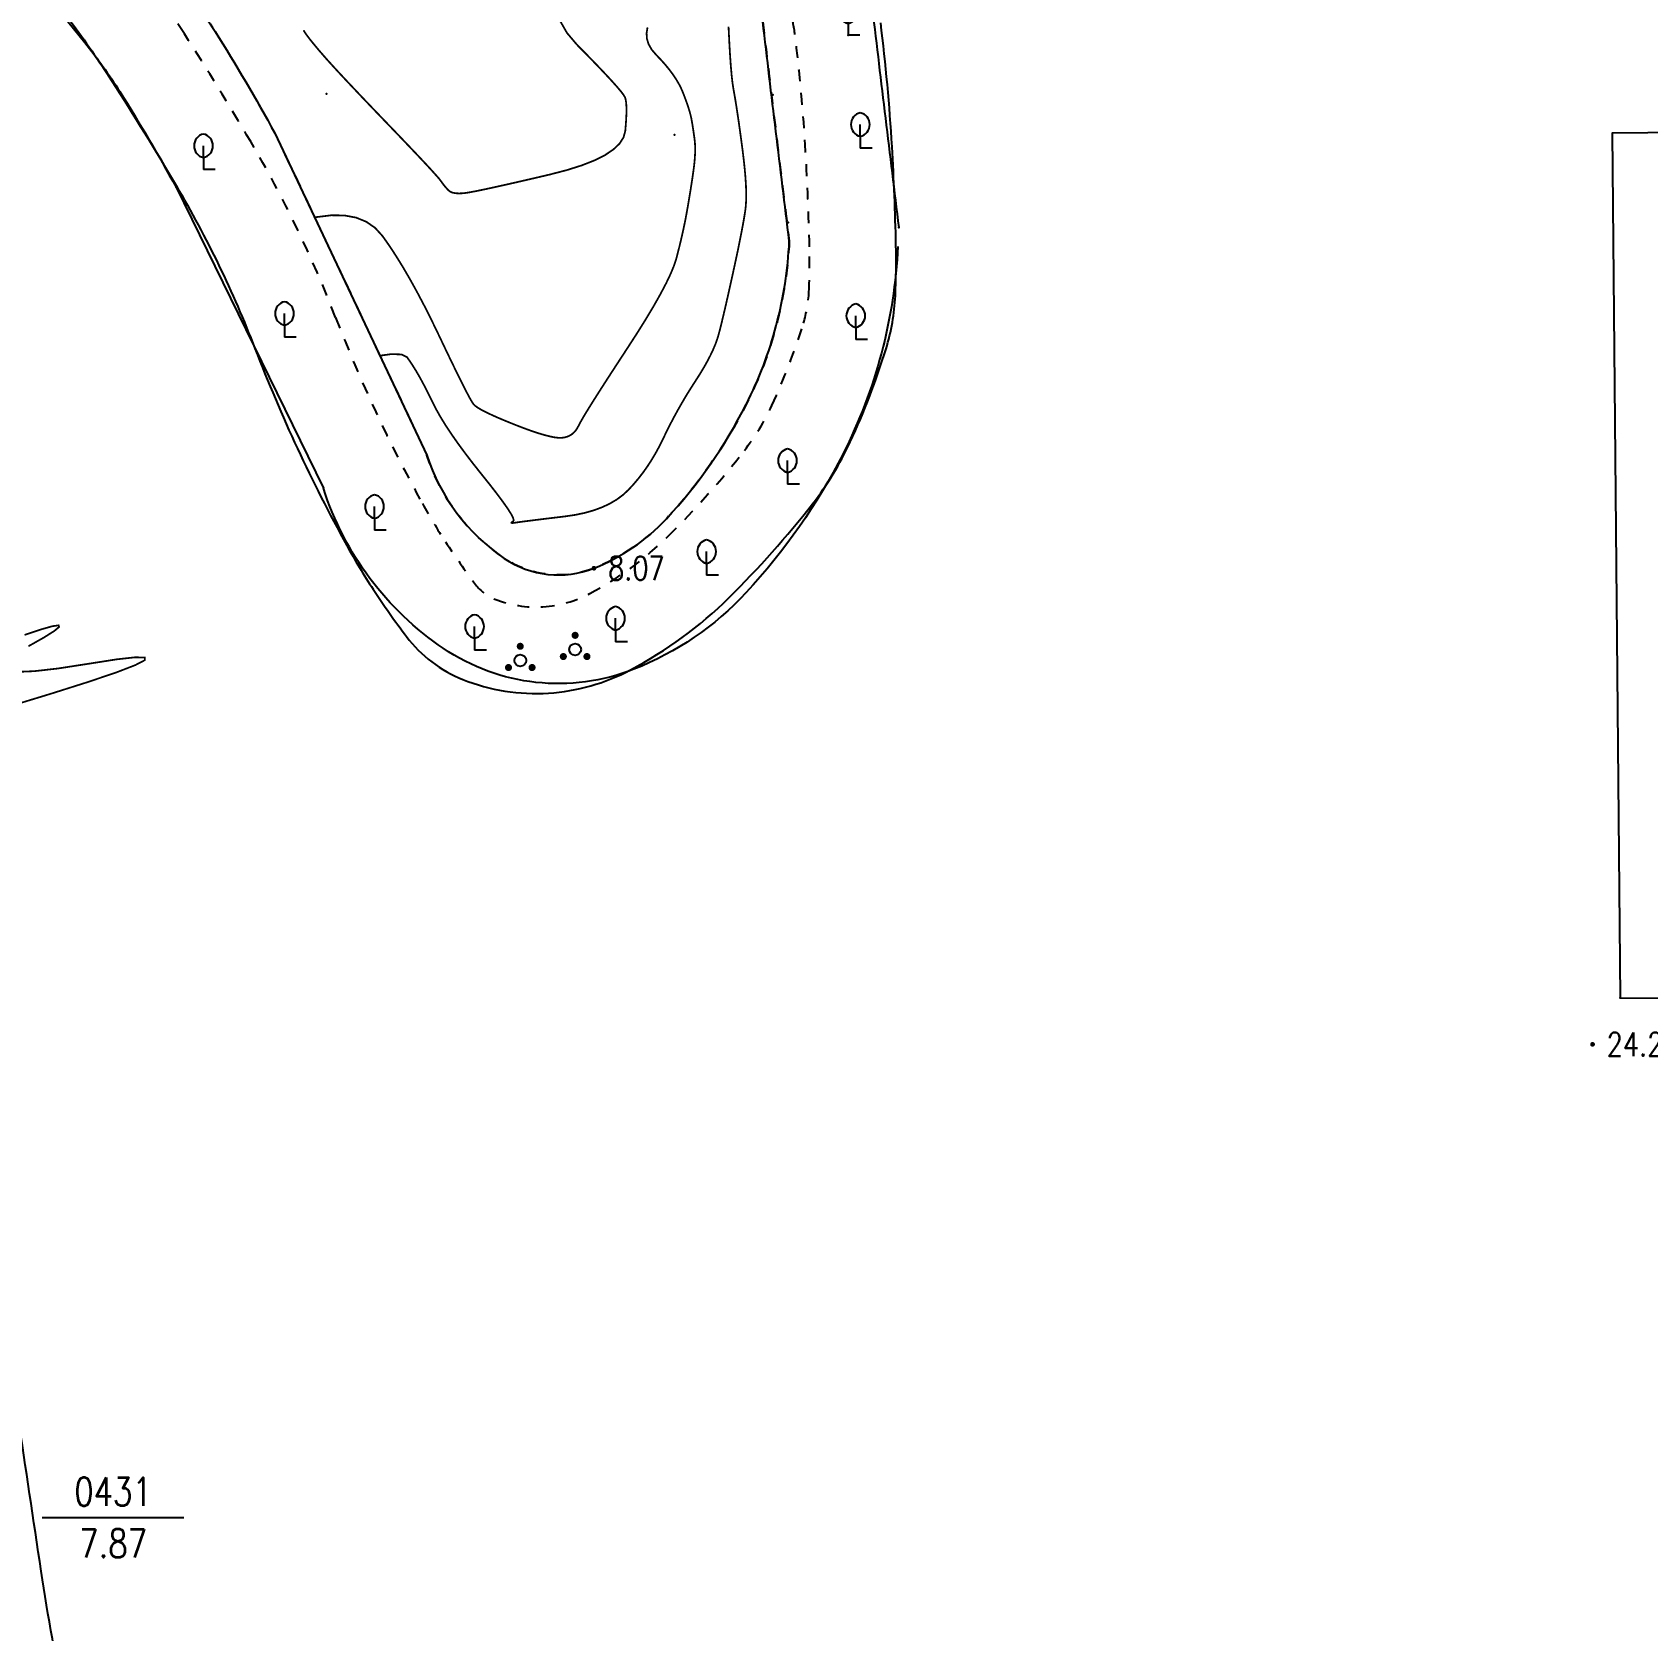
# Model space of a CAD drawing. Extents: x 940 to 2162, y 608 to 1562.
# Drawn here: x 1339.5 to 1408, y 795.9 to 863.6 of the extents above; entities that cross this region are included whole.
import ezdxf
from ezdxf.enums import TextEntityAlignment as Align

# ---------------------------------------------------------------- set-up
doc = ezdxf.new("R2010")
doc.units = 0
doc.header["$LTSCALE"] = 0.5
doc.header["$PDSIZE"] = 0.2
doc.linetypes.add('X6', pattern=[2, 1, -1])
doc.layers.get('0').update_dxf_attribs({"linetype": 'CONTINUOUS'})
for name, color, linetype in [('DGX', 2, 'CONTINUOUS'), ('DLSS', 4, 'CONTINUOUS'), ('GCD', 1, 'CONTINUOUS'), ('JMD', 6, 'CONTINUOUS'), ('KZD', 1, 'CONTINUOUS'), ('SXSS', 5, 'CONTINUOUS'), ('ZBTZ', 3, 'CONTINUOUS'), ('ZDH', 1, 'CONTINUOUS')]:
    doc.layers.add(name, color=color, linetype=linetype)
doc.styles.add('HZ', font='rs.shx', dxfattribs={"width": 0.8, "bigfont": 'hztxt.shx'})
doc.linetypes.add('1161', pattern='A,0,[149,AAA.SHX,S=0.15,R=0,X=0,Y=0],-1.6', length=1.6)

# ---------------------------------------------------------------- blocks, each defined once
blk = doc.blocks.new('gc143')
for p, q in [((0, 1), (0, 2)), ((0, 1), (0, 0)), ((1, 0), (0, 0))]:
    blk.add_line(p, q)
for centre, start, end in [((0.225, 2), 102.68038, 257.31962), ((-0.225, 2), 282.68038, 77.31962)]:
    blk.add_arc(centre, 1.025, start, end)
blk = doc.blocks.new('gc254')
at = {"const_width": 0.3}
for points in [[(-0.15, 1.2, 1), (0.15, 1.2, 1)], [(-1.15, -0.6, 1), (-0.85, -0.6, 1)], [(0.85, -0.6, 1), (1.15, -0.6, 1)]]:
    blk.add_lwpolyline(points, format="xyb", close=True, dxfattribs=at)
blk.add_circle((0, 0), 0.5)
blk = doc.blocks.new('GC200')
at = {"linetype": 'Continuous', "const_width": 0.2, "flags": 128}
blk.add_lwpolyline([(-0.1, 0, 1), (0.1, 0, 1)], format="xyb", close=True, dxfattribs=at)

msp = doc.modelspace()

# ---------------------------------------------------------------- linework, layer by layer
at = {"linetype": 'Continuous'}
msp.add_point((1406.803, 822.702), dxfattribs=at)
msp.add_point((1406.803, 822.702), dxfattribs=at)
at = {"layer": 'DGX', "linetype": 'Continuous', "const_width": 0.075}
for points, elevation in [([(1361.849, 864.129), (1362.14, 863.62), (1362.558, 863.126), (1363.012, 862.665), (1363.409, 862.256), (1363.749, 861.898), (1364.033, 861.592), (1364.26, 861.338), (1364.431, 861.135), (1364.545, 860.984), (1364.602, 860.884), (1364.628, 860.797), (1364.646, 860.684), (1364.658, 860.545), (1364.663, 860.381), (1364.661, 860.191), (1364.651, 859.975), (1364.635, 859.733), (1364.612, 859.465), (1364.539, 859.191), (1364.371, 858.929), (1364.11, 858.679), (1363.756, 858.441), (1363.307, 858.215), (1362.764, 858.002), (1362.128, 857.801), (1361.398, 857.612), (1360.662, 857.44), (1360.007, 857.289), (1359.434, 857.159), (1358.943, 857.051), (1358.533, 856.963), (1358.205, 856.897), (1357.959, 856.852), (1357.794, 856.828), (1357.675, 856.818), (1357.567, 856.815), (1357.469, 856.818), (1357.381, 856.828), (1357.304, 856.844), (1357.237, 856.866), (1357.18, 856.895), (1357.134, 856.931), (1357.092, 856.971), (1357.05, 857.015), (1357.007, 857.063), (1356.964, 857.114), (1356.92, 857.168), (1356.875, 857.226), (1356.83, 857.288), (1356.784, 857.353), (1356.708, 857.45), (1356.571, 857.606), (1356.375, 857.823), (1356.119, 858.1), (1355.802, 858.437), (1355.425, 858.834), (1354.989, 859.291), (1354.492, 859.808), (1353.989, 860.332), (1353.532, 860.81), (1353.122, 861.243), (1352.758, 861.629), (1352.441, 861.969), (1352.171, 862.263), (1351.947, 862.511), (1351.77, 862.713), (1351.623, 862.884), (1351.491, 863.041), (1351.374, 863.183), (1351.271, 863.31), (1351.183, 863.423), (1351.11, 863.521), (1351.051, 863.604), (1351.007, 863.672), (1350.971, 863.733)], 9.5), ([(1365.555, 863.854), (1365.515, 863.609), (1365.53, 863.372), (1365.602, 863.141), (1365.73, 862.916), (1365.914, 862.699), (1366.118, 862.486), (1366.304, 862.277), (1366.473, 862.072), (1366.624, 861.87), (1366.758, 861.672), (1366.874, 861.478), (1366.973, 861.287), (1367.054, 861.1), (1367.123, 860.92), (1367.185, 860.752), (1367.241, 860.596), (1367.289, 860.451), (1367.331, 860.318), (1367.365, 860.196), (1367.393, 860.086), (1367.414, 859.988), (1367.431, 859.893), (1367.449, 859.793), (1367.466, 859.689), (1367.483, 859.581), (1367.5, 859.468), (1367.517, 859.35), (1367.534, 859.229), (1367.551, 859.102), (1367.565, 858.969), (1367.573, 858.826), (1367.576, 858.674), (1367.572, 858.512), (1367.563, 858.342), (1367.549, 858.161), (1367.528, 857.972), (1367.502, 857.773), (1367.473, 857.568), (1367.442, 857.36), (1367.409, 857.149), (1367.376, 856.935), (1367.34, 856.718), (1367.304, 856.499), (1367.266, 856.277), (1367.226, 856.052), (1367.184, 855.822), (1367.138, 855.588), (1367.088, 855.347), (1367.034, 855.101), (1366.976, 854.85), (1366.915, 854.593), (1366.849, 854.331), (1366.78, 854.063), (1366.684, 853.766), (1366.541, 853.417), (1366.35, 853.015), (1366.111, 852.56), (1365.825, 852.053), (1365.491, 851.493), (1365.108, 850.881), (1364.678, 850.216), (1364.249, 849.56), (1363.87, 848.976), (1363.54, 848.463), (1363.26, 848.022), (1363.029, 847.652), (1362.848, 847.353), (1362.717, 847.125), (1362.635, 846.969), (1362.574, 846.856), (1362.505, 846.756), (1362.427, 846.67), (1362.341, 846.598), (1362.247, 846.541), (1362.145, 846.497), (1362.034, 846.467), (1361.915, 846.451), (1361.775, 846.452), (1361.604, 846.473), (1361.401, 846.514), (1361.165, 846.575), (1360.897, 846.656), (1360.598, 846.757), (1360.266, 846.878), (1359.902, 847.019), (1359.542, 847.165), (1359.224, 847.299), (1358.947, 847.423), (1358.711, 847.535), (1358.516, 847.636), (1358.362, 847.727), (1358.25, 847.806), (1358.179, 847.874), (1358.111, 847.975), (1358.01, 848.151), (1357.877, 848.403), (1357.709, 848.731), (1357.509, 849.135), (1357.275, 849.614), (1357.008, 850.169), (1356.708, 850.8), (1356.393, 851.45), (1356.083, 852.066), (1355.777, 852.645), (1355.476, 853.189), (1355.179, 853.698), (1354.887, 854.171), (1354.599, 854.609), (1354.316, 855.011), (1354.004, 855.354), (1353.632, 855.613), (1353.2, 855.788), (1352.706, 855.88), (1352.152, 855.888), (1351.538, 855.813), (1351.444, 855.791)], 9), ([(1368.991, 863.88), (1369.022, 863.247), (1369.054, 862.69), (1369.088, 862.21), (1369.124, 861.807), (1369.161, 861.48), (1369.2, 861.23), (1369.241, 861.005), (1369.284, 860.751), (1369.329, 860.469), (1369.376, 860.159), (1369.426, 859.821), (1369.477, 859.455), (1369.531, 859.061), (1369.587, 858.638), (1369.638, 858.217), (1369.679, 857.826), (1369.71, 857.465), (1369.73, 857.134), (1369.739, 856.833), (1369.738, 856.562), (1369.726, 856.322), (1369.703, 856.111), (1369.671, 855.899), (1369.63, 855.655), (1369.579, 855.377), (1369.52, 855.067), (1369.451, 854.724), (1369.374, 854.347), (1369.287, 853.939), (1369.191, 853.497), (1369.094, 853.055), (1369.002, 852.644), (1368.917, 852.266), (1368.837, 851.919), (1368.763, 851.604), (1368.695, 851.321), (1368.632, 851.07), (1368.576, 850.851), (1368.513, 850.642), (1368.434, 850.422), (1368.336, 850.19), (1368.222, 849.948), (1368.09, 849.694), (1367.941, 849.428), (1367.774, 849.152), (1367.59, 848.864), (1367.4, 848.569), (1367.215, 848.271), (1367.036, 847.97), (1366.862, 847.666), (1366.694, 847.36), (1366.531, 847.05), (1366.373, 846.737), (1366.221, 846.422), (1366.067, 846.11), (1365.904, 845.81), (1365.733, 845.521), (1365.553, 845.243), (1365.364, 844.976), (1365.166, 844.721), (1364.96, 844.477), (1364.745, 844.244), (1364.511, 844.027), (1364.248, 843.833), (1363.954, 843.659), (1363.631, 843.508), (1363.279, 843.377), (1362.896, 843.269), (1362.484, 843.182), (1362.042, 843.117), (1361.61, 843.065), (1361.226, 843.019), (1360.891, 842.978), (1360.605, 842.942), (1360.367, 842.912), (1360.178, 842.887), (1360.037, 842.867), (1359.945, 842.853), (1359.885, 842.844), (1359.839, 842.839), (1359.807, 842.839), (1359.789, 842.844), (1359.786, 842.854), (1359.797, 842.868), (1359.822, 842.886), (1359.862, 842.91), (1359.882, 842.963), (1359.848, 843.073), (1359.761, 843.238), (1359.62, 843.459), (1359.425, 843.736), (1359.177, 844.069), (1358.876, 844.458), (1358.52, 844.903), (1358.153, 845.365), (1357.817, 845.805), (1357.51, 846.223), (1357.233, 846.62), (1356.986, 846.994), (1356.77, 847.347), (1356.583, 847.678), (1356.427, 847.988), (1356.286, 848.278), (1356.148, 848.552), (1356.011, 848.811), (1355.877, 849.054), (1355.745, 849.281), (1355.614, 849.492), (1355.486, 849.688), (1355.359, 849.867), (1355.13, 849.986), (1354.692, 850.001), (1354.21, 849.934)], 8.5)]:
    msp.add_lwpolyline(points, dxfattribs=dict(at, elevation=elevation))
at = {"layer": 'DGX', "linetype": 'Continuous', "const_width": 0.075, "flags": 128}
for points in [[(1339.307, 837.614), (1339.968, 837.988), (1340.4, 838.26), (1340.604, 838.43), (1340.581, 838.498), (1340.329, 838.465), (1339.85, 838.33), (1339.142, 838.093)], [(1338.528, 835.072), (1340.223, 835.589), (1341.83, 836.097), (1343.035, 836.505), (1343.838, 836.814), (1344.24, 837.024), (1344.24, 837.134), (1343.839, 837.145), (1343.036, 837.056), (1341.831, 836.867), (1340.562, 836.671), (1339.566, 836.557), (1338.842, 836.526)]]:
    msp.add_lwpolyline(points, dxfattribs=at)
at = {"layer": 'DLSS', "linetype": 'X6'}
for points in [[(1368.949, 902.217, -0.003874), (1369.127, 900.636, -0.026584), (1369.306, 897.171, -0.000782), (1369.284, 890.636, -0.003582), (1369.267, 889.274, -0.020508), (1368.869, 882.664, 0.046402), (1368.835, 878.697, 0.005831), (1368.865, 878.383, 0.000159), (1369.681, 870.852, 0.002172), (1370.445, 864.094, 0.001571), (1371.567, 854.788, 0.001571)], [(1337.304, 791.906, -0.016269), (1336.217, 797.847, -0.000047), (1335.237, 804.412, -0.000121), (1334.856, 806.965, -0.000007), (1333.963, 812.968, -0.000007), (1333.071, 818.963, -0.001307), (1332.463, 823.128, 0.000982), (1331.662, 828.632, 0.015736), (1330.74, 833.762, 0.019923), (1329.752, 837.646, 0.008348), (1328.721, 840.915, 0.007306), (1327.414, 844.643, 0.002568), (1326.225, 847.835, -0.002271), (1324.851, 851.515, -0.00439), (1323.437, 855.463, -0.003089), (1321.526, 861.059, -0.023169), (1321.201, 862.204, -0.008194), (1320.665, 864.67, -0.124006)], [(1344.051, 866.283, -0.016935), (1345.917, 863.582, -0.009838), (1348.728, 859.011, -0.040764), (1352.328, 851.56, 0.033953), (1356.013, 843.661, 0.018974), (1356.987, 842.044, 0.016695), (1358.264, 840.232, 0.137165), (1359.08, 839.61, 0.111259), (1361.12, 839.287, 0.105748), (1363.115, 839.851, 0.073256), (1366.43, 842.28, 0.032607), (1369.661, 845.912, 0.056925), (1370.824, 847.817, 0.033742), (1372.166, 851.312, 0.063113), (1372.399, 852.641, 0.017393), (1372.423, 854.555, 0.009063), (1372.26, 858.581, 0.016273), (1371.802, 863.597, 0.048218), (1371.567, 864.649, 0.048218)]]:
    msp.add_lwpolyline(points, format="xyb", dxfattribs=at)
at = {"layer": 'DLSS', "linetype": 'X6', "flags": 128}
for points in [[(1319.598, 863.445, -0.077672), (1319.176, 867.141, -0.089807), (1319.974, 870.7, -0.089946), (1322.608, 874.728, -0.118766), (1326.471, 877.237, -0.102595), (1331.41, 877.907, -0.141061), (1335.992, 876.236, -0.020708), (1338.015, 874.629, -0.026382), (1339.616, 873.089, -0.013245), (1341.446, 871.028, -0.005397), (1345.414, 866.207, -0.028768), (1347.217, 863.684, -0.015584), (1349.754, 859.369, -0.015584)], [(1371.567, 854.788, -0.052663), (1371.017, 851.218, -0.053027), (1369.739, 847.866, -0.069822), (1366.354, 843.018, -0.111916), (1363.284, 840.922, -0.247764), (1359.482, 841.341, -0.167735), (1356.2, 845.721)]]:
    msp.add_lwpolyline(points, format="xyb", dxfattribs=at)
msp.add_lwpolyline([(1349.754, 859.369), (1356.2, 845.721)], dxfattribs=at)
at = {"layer": 'JMD', "linetype": 'Continuous', "flags": 128}
msp.add_lwpolyline([(1406.803, 822.702), (1442.13, 822.397), (1458.801, 822.564), (1468.933, 822.653), (1474.464, 822.726), (1491.514, 822.95), (1491.162, 860.167), (1406.456, 859.366)], close=True, dxfattribs=at)
at = {"layer": 'KZD', "linetype": 'Continuous'}
msp.add_line((1339.894, 800.669), (1345.894, 800.669), dxfattribs=at)
at = {"layer": 'SXSS', "linetype": 'Continuous', "flags": 128}
for points in [[(1340.937, 978.65, -0.003148), (1346.319, 968.844, -0.008475), (1348.233, 965.156, -0.004872), (1366.424, 927.69, -0.025191), (1369.503, 920.241, -0.019421), (1371.72, 913.141, -0.026398), (1372.867, 907.789, -0.013436), (1373.752, 901.091, -0.023082), (1373.982, 897.163, -0.004281), (1373.995, 893.528, -0.003582), (1373.943, 889.184, -0.020508), (1373.521, 882.191, 0.046402), (1373.495, 879.09, 0.005831), (1373.515, 878.885, 0.000159), (1374.33, 871.357, 0.002172), (1375.089, 864.639, 0.001571), (1376.208, 855.363)], [(1372.867, 907.789, -0.015666), (1373.778, 901.124, -0.026584), (1373.982, 897.163, -0.000782), (1373.96, 890.613, -0.003582), (1373.943, 889.184, -0.020508), (1373.521, 882.191, 0.046402), (1373.495, 879.09, 0.005831), (1373.515, 878.885, 0.000159), (1374.33, 871.357, 0.002172), (1375.089, 864.639, 0.001571), (1376.208, 855.363)], [(1324.204, 864.713, -0.077672), (1323.95, 866.943, -0.089807), (1324.375, 868.841, -0.089946), (1326.076, 871.442, -0.118766), (1328.062, 872.732, -0.102595), (1331.078, 873.142, -0.141061), (1333.177, 872.376, -0.020708), (1334.89, 871.015, -0.026382), (1336.129, 869.824, -0.013245), (1337.79, 867.952, -0.005397), (1341.693, 863.211, -0.028768), (1343.176, 861.135, -0.015584), (1345.563, 857.077)], [(1376.17, 854.569, -0.052663), (1375.472, 850.042, -0.053027), (1373.847, 845.779, -0.069822), (1369.729, 839.88, -0.111916), (1364.976, 836.636, -0.247764), (1356.897, 837.525, -0.167735), (1351.812, 844.312, -0.167735)]]:
    msp.add_lwpolyline(points, format="xyb", dxfattribs=at)
at = {"layer": 'SXSS', "linetype": 'Continuous'}
for points in [[(1340.889, 792.683, -0.016269), (1339.845, 798.389, -0.000047), (1338.864, 804.953, -0.000121), (1338.484, 807.505, -0.000007), (1337.591, 813.508, -0.000007), (1336.699, 819.503, -0.001307), (1336.093, 823.649, 0.000982), (1335.291, 829.167, 0.015736), (1334.328, 834.524, 0.019923), (1333.268, 838.691, 0.008348), (1332.199, 842.077, 0.007306), (1330.858, 845.906, 0.002568), (1329.655, 849.133, -0.002271), (1328.293, 852.782, -0.00439), (1326.9, 856.67, -0.003089), (1325.004, 862.223, -0.023169), (1324.772, 863.041, -0.008194), (1324.262, 865.389, -0.124006)], [(1341.106, 864.096, -0.016935), (1342.831, 861.6, -0.009838), (1345.566, 857.152, -0.040764), (1348.907, 850.238, 0.033953), (1352.802, 841.888, 0.018974), (1353.92, 840.033, 0.016695), (1355.337, 838.021, 0.137165), (1357.725, 836.202, 0.111259), (1361.357, 835.627, 0.105748), (1364.829, 836.608, 0.073256), (1369.006, 839.669, 0.032607), (1372.554, 843.658, 0.056925), (1374.151, 846.274, 0.033742), (1375.671, 850.23, 0.063113), (1376.063, 852.468, 0.017393), (1376.09, 854.637, 0.009063), (1375.922, 858.796, 0.016273), (1375.442, 864.049, 0.048218)]]:
    msp.add_lwpolyline(points, format="xyb", dxfattribs=at)
at = {"layer": 'SXSS', "linetype": 'Continuous', "elevation": 10.489, "flags": 128}
msp.add_lwpolyline([(1345.563, 857.077), (1351.812, 844.312)], dxfattribs=at)
at = {"layer": 'ZBTZ', "linetype": '1161', "flags": 128}
msp.add_lwpolyline([(1330.74, 833.762), (1327.56, 840.768), (1319.707, 863.134), (1319.598, 863.445, -0.077672), (1319.176, 867.141, -0.089807), (1319.974, 870.7, -0.089946), (1322.608, 874.728, -0.118766), (1326.471, 877.237, -0.102595), (1331.41, 877.907, -0.141061), (1335.992, 876.236, -0.020708), (1338.015, 874.629, -0.026382), (1339.616, 873.089, -0.013245), (1341.446, 871.028, -0.005397), (1345.414, 866.207, -0.028768), (1347.217, 863.684, -0.015584), (1349.754, 859.369), (1356.2, 845.721, 0.167735), (1359.482, 841.341, 0.247764), (1363.284, 840.922, 0.111916), (1366.354, 843.018, 0.069822), (1369.739, 847.866, 0.053027), (1371.017, 851.218, 0.052663), (1371.567, 854.788, -0.001571), (1370.445, 864.094, -0.002172), (1369.681, 870.852, -0.000159), (1368.865, 878.383, -0.005831), (1368.835, 878.697, -0.046402), (1368.869, 882.664, 0.020508), (1369.267, 889.274, 0.003582), (1369.284, 890.636, 0.000782), (1369.306, 897.171, 0.026584), (1369.127, 900.636, 0.003874), (1368.949, 902.217), (1368.093, 906.685, 0.009169), (1365.623, 916.544, 0.037036), (1365.013, 918.279, 0.007585), (1357.022, 935.837, 0.004872), (1343.846, 962.973, 0.008475), (1342.009, 966.513, 0.003614), (1335.854, 977.703), (1329.948, 984.969, 0.013099), (1326.606, 988.431, 0.028527), (1325.252, 989.619, 0.014737), (1320.307, 993.25, 0.008963), (1311.673, 998.981, 0.047867), (1307.452, 1001.138, 0.027113), (1298.54, 1004.116), (1269.742, 1011.439, -0.020512), (1261.532, 1014.034, -0.033977), (1256.413, 1016.291, -0.005961), (1247.965, 1020.851, -0.018837), (1245.102, 1022.585, -0.027926), (1242.305, 1024.659, -0.006734), (1232.843, 1032.749, -0.04167), (1227.657, 1038.133, -0.025832), (1220.986, 1047.25), (1219.164, 1049.83), (1198.288, 1046.029), (1190.582, 1046.64), (1190.582, 1044.115), (1180.434, 1044.141), (1180.52, 1046.834), (1175.967, 1046.977), (1177.339, 952.841), (1172.053, 952.633), (1170.186, 899.769), (1161.268, 883.069), (1145.898, 871.231), (1125.512, 864.649), (1099.71, 863.887), (1069.546, 881.138), (1074.012, 867.156), (1077.612, 862.785), (1080.531, 860.039), (1081.322, 863.46), (1088.163, 863.46), (1082.903, 845.379), (1085.515, 845.893), (1090.005, 847.604), (1092.212, 841.814), (1092.782, 840.069), (1087.738, 838.245), (1087.788, 838.75, -0.027206), (1090.093, 834.638, -0.063866), (1090.967, 832.077, -0.009428), (1091.978, 826.602, -0.010278), (1092.709, 821.525, -0.011914), (1094.112, 807.365, -0.024093), (1094.307, 800.086, -0.017627), (1093.75, 790.285, -0.007981), (1091.46, 769.142), (1090.266, 759.756, -0.034067), (1095.724, 760.461, -0.049637), (1102.31, 760.204, -0.002641), (1103.782, 759.992, -0.005392), (1104.566, 759.866, -0.072064), (1109.903, 758.132, -0.111845), (1113.518, 755.204, -0.124873), (1115.369, 751.047, -0.065747), (1115.6, 745.122, -0.036581), (1114.485, 738.437, 0.034334), (1113.46, 732.463, 0.017331), (1112.757, 721.915, 0.023383), (1112.871, 714.245, 0.035855), (1113.623, 708.636, 0.020701), (1116.171, 698.504, 0.037395), (1121.194, 685.258, 0.042521), (1127.336, 674.588, 0.023131), (1130.841, 670.01, 0.0207), (1135.246, 665.198, 0.04717), (1140.59, 660.751, 0.045763), (1146.889, 657.242, 0.082528), (1154.184, 655.363, 0.066536), (1164.053, 655.811, 0.030894), (1170.375, 657.359, 0.043452), (1174.349, 658.987, 0.053054), (1181.795, 663.882, 0.087346), (1184.777, 667.358, 0.006859), (1185.162, 668.03, -0.00631), (1185.689, 668.951, -0.030276), (1189.361, 674.398, -0.021081), (1195.179, 681.366, -0.093388), (1204.127, 688.121, -0.130561), (1213.006, 689.928, -0.010639), (1220.792, 689.303, 0.006428), (1233.29, 688.193, 0.002335), (1242.048, 687.569, 0.003845), (1247.331, 687.259, 0.198568), (1251.993, 688.913, 0.144016), (1256.476, 696.199, 0.089715), (1257.029, 702.564, -0.069383), (1257.544, 713.69, -0.036422), (1260.85, 726.238, -0.155986), (1264.056, 730.545, -0.201176), (1270.425, 731.999, -0.180181), (1276.131, 728.662, -0.023263), (1278.275, 725.774, -0.025036), (1280.027, 722.865, -0.024343), (1284.36, 713.736, 0.019447), (1289.34, 702.974, 0.019178), (1295.661, 691.692, 0.062456), (1297.592, 689.274, 0.049333), (1298.871, 688.252, 0.035102), (1301.354, 686.88, 0.031434), (1304.797, 685.537, 0.071847), (1305.499, 685.42, 0.023809), (1306.045, 685.434, 0.017093), (1307.054, 685.543, 0.043665), (1310.87, 686.431, 0.036297), (1315.467, 688.312, 0.015778), (1318.218, 689.79, 0.010859), (1322.259, 692.244, 0.021309), (1324.617, 693.893, 0.012897), (1324.725, 693.98, 0.037347), (1324.729, 698.732, 0.016633), (1324.405, 701.739, 0.020292), (1323.978, 704.074, 0.118409), (1320.61, 710.916, -0.070031), (1311.692, 725.357, -0.022972), (1306.681, 738.373, -0.0249), (1303.212, 750.825, -0.055447), (1301.993, 761.741, -0.043106), (1303.164, 775.36, -0.084624), (1307.367, 787.214, -0.274119), (1314.059, 791.099, -0.174301), (1319.049, 789.254, -0.08134), (1323.489, 784.08, -0.158868), (1326.899, 769.631, 0.115392), (1329.098, 754.723, 0.02739), (1333.464, 745.227, 0.044069), (1336.764, 740.122, 0.11721), (1341.453, 736.364, 0.097181), (1349.101, 734.424, 0.13611), (1353.055, 735.291, 0.054193), (1355.838, 737.173), (1357.4, 741.046), (1359.601, 743.988), (1358.961, 747.74, 0.012312), (1357.65, 750.599, 0.027255), (1356.292, 753.032, 0.002451), (1353.397, 757.564, -0.003279), (1351.199, 761.018, -0.001211), (1348.636, 765.126, -0.001537), (1346.63, 768.381, -0.018479), (1344.35, 772.434, -0.013579), (1341.682, 777.983, -0.01746), (1340.066, 781.958, -0.019016), (1338.839, 785.749, -0.01542), (1337.304, 791.906, -0.016269), (1336.217, 797.847, -0.000047), (1335.237, 804.412, -0.000121), (1334.856, 806.965, -0.000007), (1333.963, 812.968, -0.000007), (1333.071, 818.963, -0.001307), (1332.463, 823.128, 0.000982), (1331.662, 828.632, 0.015736), (1330.74, 833.762)], format="xyb", close=True, dxfattribs=at)
at = {"layer": 'ZDH', "linetype": 'Continuous'}
for p in [(1341.693, 863.211, 8.077), (1341.693, 863.211, 8.077), (1374.064, 863.521, 8.358), (1374.064, 863.521, 8.358), (1351.945, 861.034, 9.374), (1351.945, 861.034, 9.374), (1370.863, 860.999, 8.099), (1370.863, 860.999, 8.099), (1366.7, 859.296, 9.209), (1366.7, 859.296, 9.209), (1345.563, 857.077, 8.066), (1345.563, 857.077, 8.066), (1371.514, 855.581, 8.113), (1371.514, 855.581, 8.113), (1376.208, 855.363, 8.074), (1376.208, 855.363, 8.074), (1369.739, 847.866, 8.131), (1369.739, 847.866, 8.131), (1356.2, 845.721, 8.097), (1356.2, 845.721, 8.097), (1363.284, 840.922, 8.072), (1363.284, 840.922, 8.072)]:
    msp.add_point(p, dxfattribs=at)

# ---------------------------------------------------------------- block references
at = {"layer": 'GCD', "linetype": 'Continuous'}
ref = msp.add_blockref('GC200', (1363.284, 840.922, 8.072), dxfattribs=dict(at, xscale=0.5, yscale=0.5, zscale=0.5))
ref.add_attrib('height', '8.07', dxfattribs={"linetype": 'Continuous', "height": 1, "style": 'HZ', "width": 0.8}).set_placement((1363.884, 840.922, 8.072), align=Align.MIDDLE_LEFT)
ref = msp.add_blockref('GC200', (1405.626, 820.733, 24.282), dxfattribs=dict(at, xscale=0.5, yscale=0.5, zscale=0.5))
ref.add_attrib('height', '24.28', dxfattribs={"linetype": 'Continuous', "height": 1, "style": 'HZ', "width": 0.8}).set_placement((1406.226, 820.733, 24.282), align=Align.MIDDLE_LEFT)
at = {"layer": 'ZBTZ', "linetype": 'Continuous', "xscale": 0.5, "yscale": 0.5}
for name, p in [('gc143', (1374.064, 863.521, 8.358)), ('gc143', (1374.578, 858.736)), ('gc143', (1346.726, 857.834)), ('gc143', (1350.162, 850.723)), ('gc143', (1374.385, 850.627)), ('gc143', (1371.493, 844.485)), ('gc143', (1353.98, 842.538)), ('gc143', (1368.061, 840.627)), ('gc143', (1364.2, 837.798)), ('gc143', (1358.222, 837.452)), ('gc254', (1360.16, 837.011)), ('gc254', (1362.486, 837.476))]:
    msp.add_blockref(name, p, dxfattribs=at)

# ---------------------------------------------------------------- texts
at = {"layer": 'KZD', "linetype": 'Continuous', "style": 'HZ', "width": 0.8}
for s, p in [('0431', (1342.894, 801.769)), ('7.87', (1342.894, 799.569))]:
    msp.add_text(s, height=1.2, dxfattribs=at).set_placement(p, align=Align.MIDDLE)

doc.saveas('drawing.dxf')
